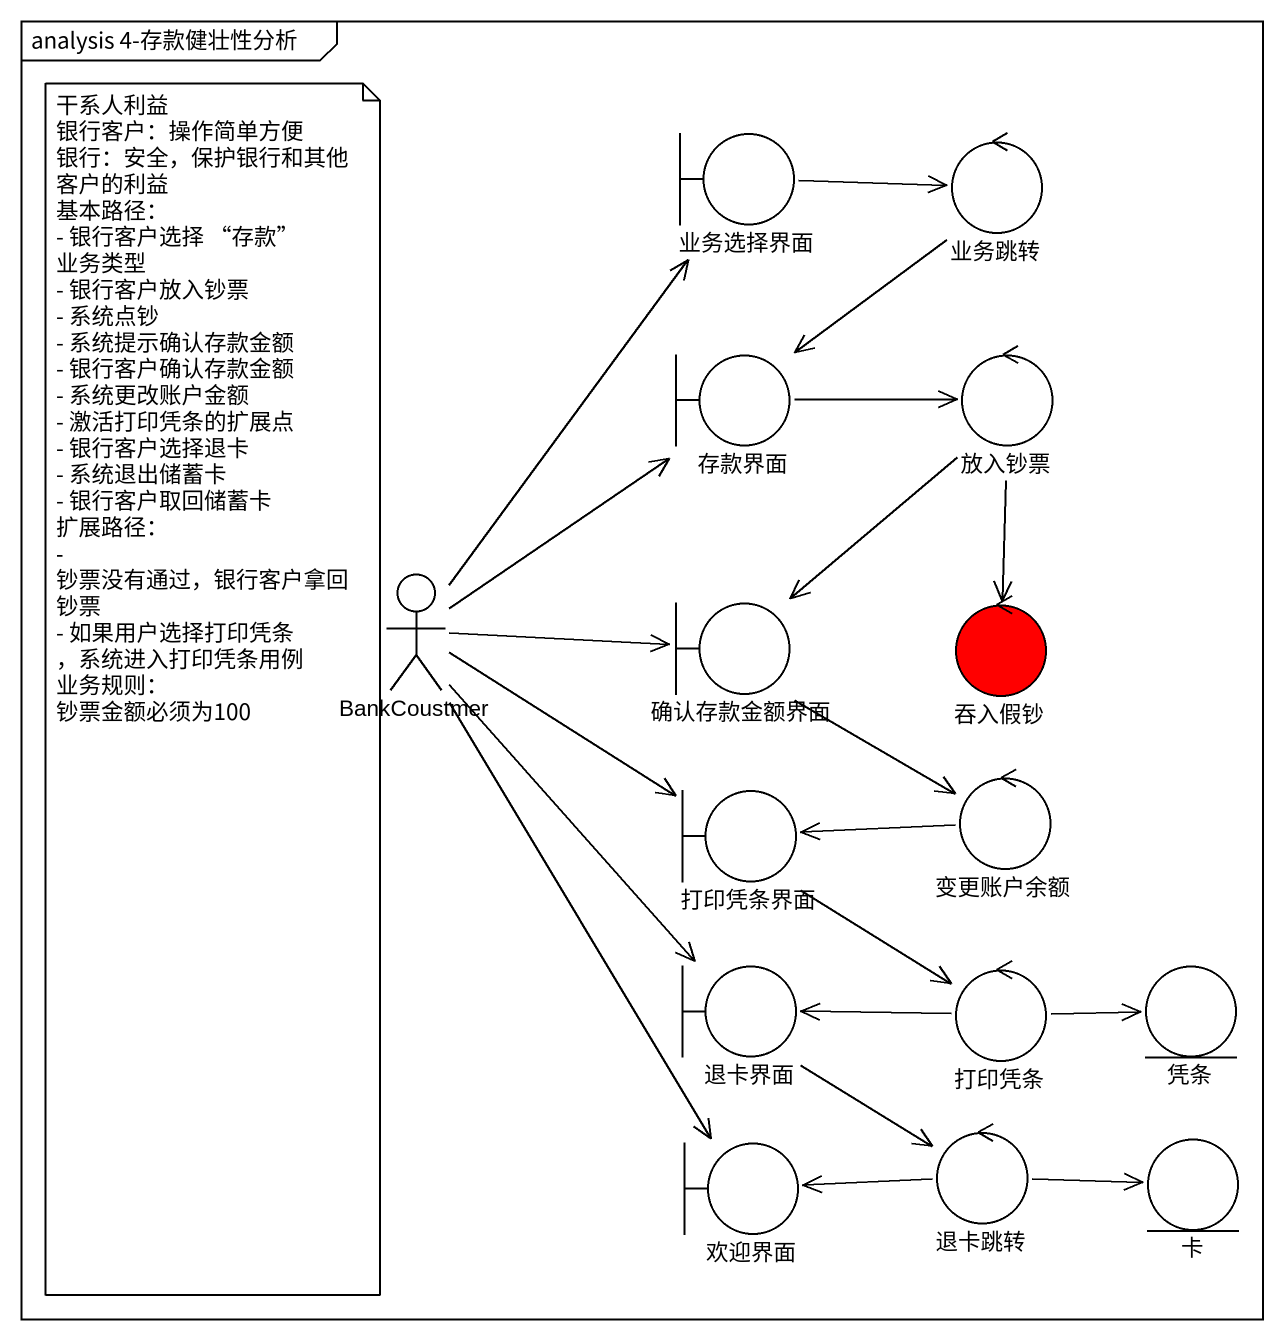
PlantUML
@startuml
mainframe analysis 4-存款健壮性分析
boundary 业务选择界面
control 业务跳转
boundary 存款界面
control 放入钞票
actor BankCoustmer
boundary 确认存款金额界面
control 吞入假钞 #FF0000
boundary 打印凭条界面
control 变更账户余额
boundary 退卡界面
control 打印凭条
entity 凭条
boundary 欢迎界面
control 退卡跳转
entity 卡
业务选择界面 -right-> 业务跳转
业务跳转 --> 存款界面
存款界面 -right-> 放入钞票
放入钞票 --> 确认存款金额界面
放入钞票 --> 吞入假钞
BankCoustmer -up-> 业务选择界面
BankCoustmer -up-> 存款界面
BankCoustmer -right-> 确认存款金额界面
BankCoustmer -right-> 打印凭条界面
BankCoustmer --> 退卡界面
BankCoustmer --> 欢迎界面
确认存款金额界面 --> 变更账户余额
打印凭条界面 --> 打印凭条
变更账户余额 -left-> 打印凭条界面
退卡界面 --> 退卡跳转
打印凭条 -left-> 退卡界面
打印凭条 -right-> 凭条
退卡跳转 -left-> 欢迎界面
退卡跳转 -right-> 卡
note as N1
  干系人利益
  银行客户：操作简单方便
  银行：安全，保护银行和其他客户的利益
  基本路径：
  - 银行客户选择 “存款” 业务类型
  - 银行客户放入钞票
  - 系统点钞
  - 系统提示确认存款金额
  - 银行客户确认存款金额
  - 系统更改账户金额
  - 激活打印凭条的扩展点
  - 银行客户选择退卡
  - 系统退出储蓄卡
  - 银行客户取回储蓄卡
  扩展路径：
  - 钞票没有通过，银行客户拿回钞票
  - 如果用户选择打印凭条 ，系统进入打印凭条用例
  业务规则：
  钞票金额必须为100
end note
@enduml
